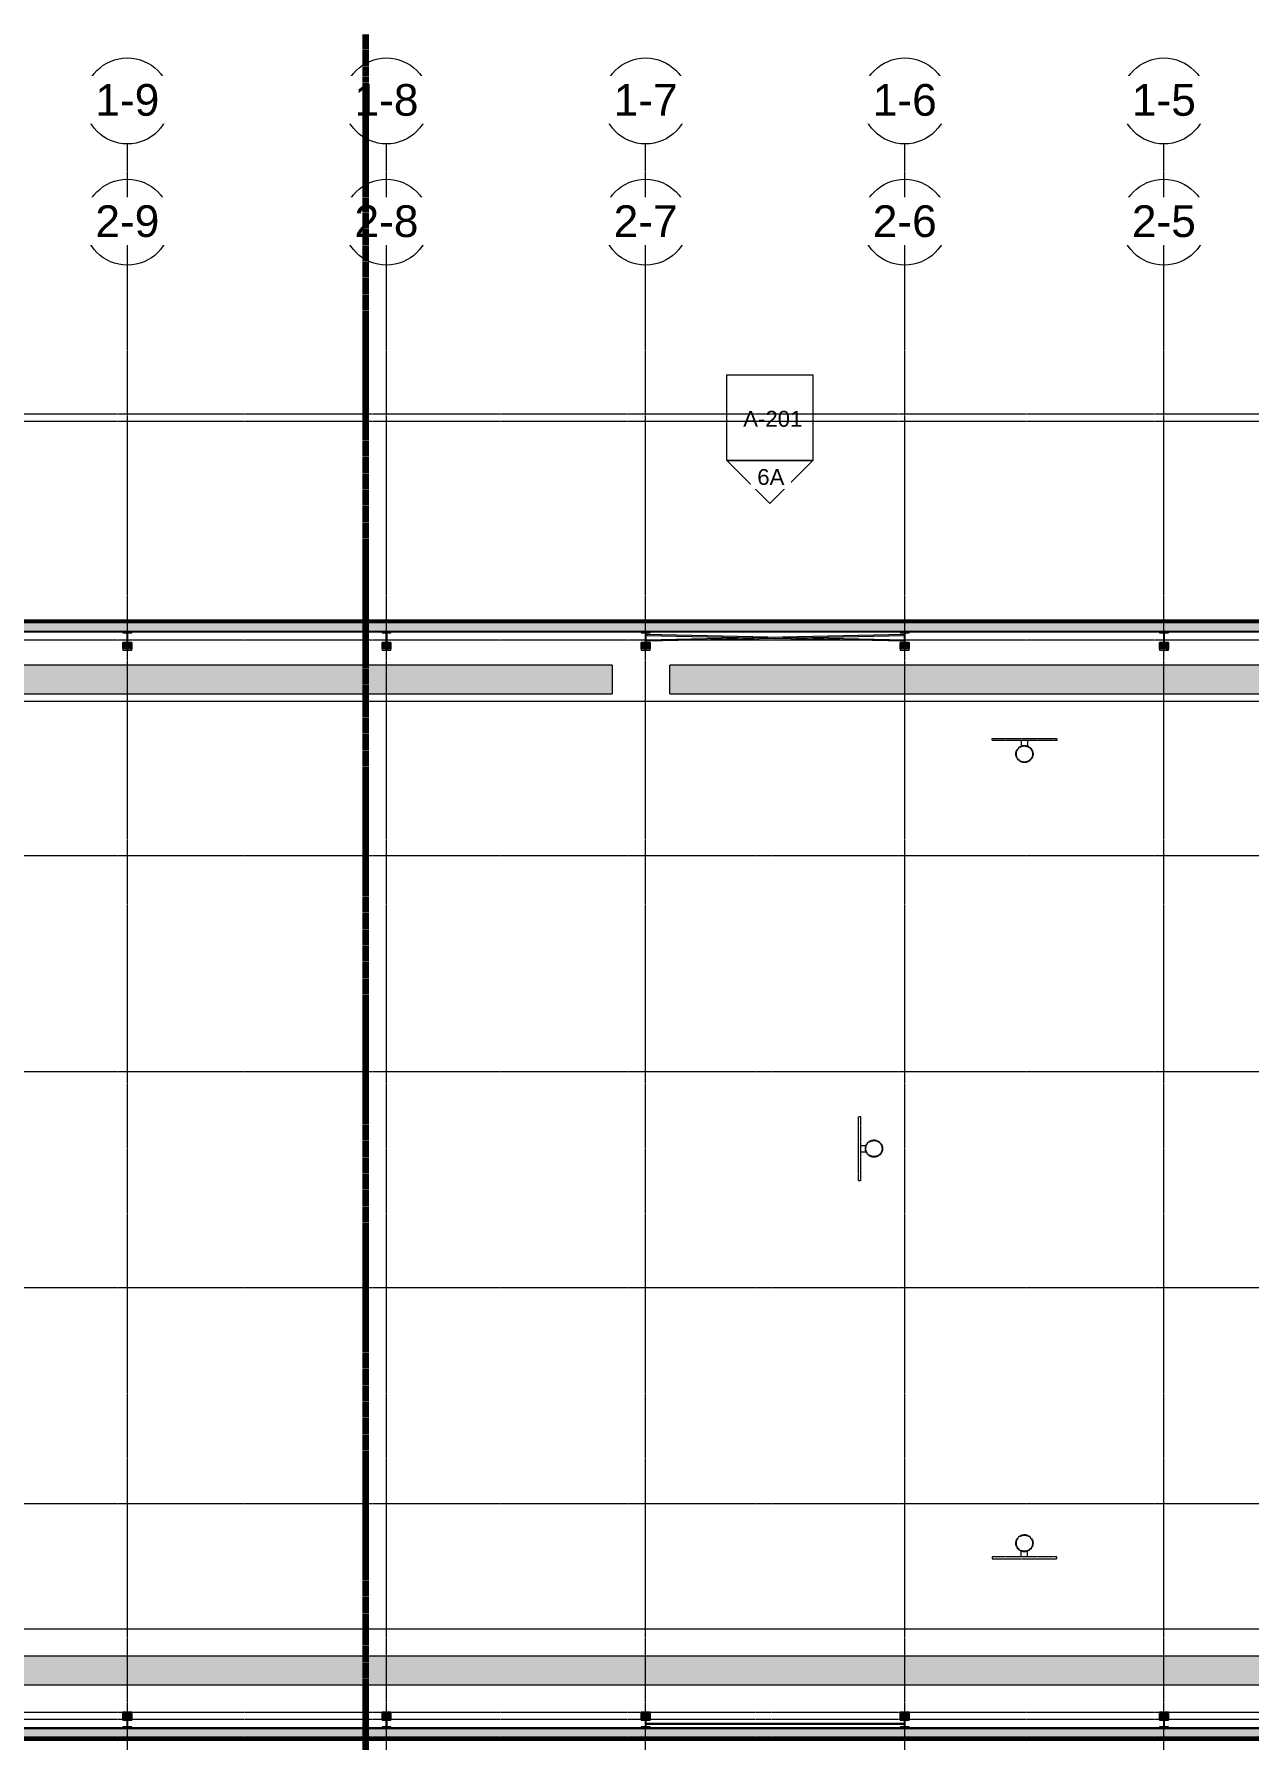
# Model space of a CAD drawing. Header units: inches. Extents: x 21290 to 29226, y -23522 to -20467.
# Drawn here: x 23850 to 25207, y -22373 to -20467 of the extents above; entities that cross this region are included whole.
import ezdxf

# ---------------------------------------------------------------- set-up
doc = ezdxf.new("R2010")
doc.units = ezdxf.units.IN
doc.header["$MEASUREMENT"] = 0
doc.linetypes.add('Dash', pattern=[0.25, 0.125, -0.125])
doc.linetypes.add('Grid Line 1_2_', pattern=[0.875, 0.5, -0.125, 0.125, -0.125])
for name, color, linetype, lineweight in [('A-ANNO-MATC', 214, 'Dash', 140), ('A-WALL', 113, 'Continuous', 9), ('A-WALL-PATT', 111, 'Continuous', 25), ('G-ANNO-SYMB', 111, 'Continuous', 9), ('M-HVAC-DUCT', 70, 'Continuous', 9), ('Q-SPCQ', 91, 'Continuous', 9), ('Q-SPCQ-HDLN', 91, 'Dash', 9), ('S-BEAM', 12, 'Continuous', 9), ('S-GRID', 1, 'Continuous', 9), ('S-GRID-IDEN', 1, 'Continuous', 9)]:
    doc.layers.add(name, color=color, linetype=linetype, lineweight=lineweight)
doc.styles.add('Arial', font='arial.ttf', dxfattribs={"height": 35.407186})
doc.styles.add('Arial_1', font='arial.ttf', dxfattribs={"height": 17.703593})
pattern_1 = [(225, (25112.39, -22360.053), (19.00703, -19.00703), []), (225, (25112.39, -22388.853), (19.00703, -19.00703), [])]
pattern_2 = [(225, (24822.89, -22360.053), (19.00703, -19.00703), []), (225, (24822.89, -22388.853), (19.00703, -19.00703), [])]
pattern_3 = [(225, (24533.39, -22360.053), (19.00703, -19.00703), []), (225, (24533.39, -22388.853), (19.00703, -19.00703), [])]
pattern_4 = [(225, (24243.89, -22360.053), (19.00703, -19.00703), []), (225, (24243.89, -22388.853), (19.00703, -19.00703), [])]
pattern_5 = [(225, (23954.39, -22360.053), (19.00703, -19.00703), []), (225, (23954.39, -22388.853), (19.00703, -19.00703), [])]

# ---------------------------------------------------------------- blocks, each defined once
blk = doc.blocks.new('Basketball_Backstop-Performance_Sports_Systems-3103-Ceiling_Hung - 27_-0_ to 27_-11 7_8_-652462-Roof Low')
at = {"layer": 'Q-SPCQ-HDLN'}
for p, q in [((-36, 0), (-36, 2.2)), ((-36, 2.2), (36, 2.2)), ((36, 2.2), (36, 0)), ((36, 0), (-36, 0)), ((-3.5, 0), (-3.5, -6.2)), ((3.5, 0), (3.5, -6.2))]:
    blk.add_line(p, q, dxfattribs=at)
for radius in [9.63, 9]:
    blk.add_circle((0, -15.1), radius, dxfattribs=at)
blk = doc.blocks.new('Basketball_Backstop-Performance_Sports_Systems-3103-Ceiling_Hung - 27_-0_ to 27_-11 7_8_-706978-Roof Low')
at = {"layer": 'Q-SPCQ-HDLN'}
for p, q in [((36, 0), (-36, 0)), ((-36, 0), (-36, -2.2)), ((-3.5, 0), (-3.5, 6.2)), ((3.5, 0), (3.5, 6.2)), ((36, -2.2), (36, 0)), ((-36, -2.2), (36, -2.2))]:
    blk.add_line(p, q, dxfattribs=at)
for radius in [9.62, 9]:
    blk.add_circle((0, 15.1), radius, dxfattribs=at)
blk = doc.blocks.new('columns and girder2 - one-V3-Roof Low')
at = {"layer": 'S-BEAM'}
h = blk.add_hatch(dxfattribs=at)
h.set_pattern_fill('FP_9', color=256, style=0, pattern_type=2)
h.set_pattern_definition(pattern_1)
h.paths.add_polyline_path([(0, -1.3), (-5, -1.3), (-5, -2), (5, -2), (5, -1.3)], flags=0)
h.paths.add_polyline_path([(5, -17), (-5, -17), (-5, -18.5), (5, -18.5)], flags=0)
h.paths.add_polyline_path([(-5, -1204.9), (-5, -1206.4), (5, -1206.4), (5, -1204.9)], flags=0)
h.paths.add_polyline_path([(-5, -1224.3), (-5, -1225.8), (5, -1225.8), (5, -1224.3)], flags=0)
h = blk.add_hatch(color=256, dxfattribs=at)
h.paths.add_polyline_path([(5, -9.2), (0.6, -9.2), (0.6, -17), (5, -17)], flags=0)
h.paths.add_polyline_path([(-5, -9.2), (-5, -17), (-0.6, -17), (-0.6, -9.2)], flags=0)
h = blk.add_hatch(dxfattribs=at)
h.set_pattern_fill('FP_9', color=256, style=0, pattern_type=2)
h.set_pattern_definition(pattern_1)
h.paths.add_polyline_path([(-0.6, -2), (-0.6, -17), (0.6, -17), (0.6, -2)], flags=0)
h.paths.add_polyline_path([(-0.6, -1206.4), (-0.6, -1224.3), (0.6, -1224.3), (0.6, -1206.4)], flags=0)
h = blk.add_hatch(color=256, dxfattribs=at)
h.paths.add_polyline_path([(0.6, -1206.4), (0.6, -1213.3), (5, -1213.3), (5, -1206.4)], flags=0)
h.paths.add_polyline_path([(-5, -1206.4), (-5, -1213.3), (-0.6, -1213.3), (-0.6, -1206.4)], flags=0)
at = {"layer": 'S-BEAM', "lineweight": 15}
for p, q in [((-5, -1.3), (-5, -2)), ((-5, -2), (5, -2)), ((5, -17), (-5, -17)), ((-5, -17), (-5, -18.5)), ((-5, -18.5), (5, -18.5)), ((0.6, -2), (-0.6, -2)), ((-0.6, -2), (-0.6, -17)), ((-0.6, -17), (0.6, -17)), ((0.6, -17), (0.6, -2)), ((5, -2), (5, -1.3)), ((5, -18.5), (5, -17)), ((5, -1204.9), (-5, -1204.9)), ((-5, -1204.9), (-5, -1206.4)), ((-5, -1206.4), (5, -1206.4)), ((0.6, -1206.4), (-0.6, -1206.4)), ((-0.6, -1206.4), (-0.6, -1224.3)), ((0.6, -1224.3), (0.6, -1206.4)), ((5, -1206.4), (5, -1204.9)), ((5, -1224.3), (-5, -1224.3)), ((-5, -1224.3), (-5, -1225.8)), ((-0.6, -1224.3), (0.6, -1224.3)), ((5, -1225.8), (5, -1224.3))]:
    blk.add_line(p, q, dxfattribs=at)
at = {"layer": 'S-BEAM'}
for p, q in [((-5, -17), (-5, -9.2)), ((-0.6, -9.2), (-5, -9.2)), ((5, -9.2), (0.6, -9.2)), ((5, -9.2), (5, -17)), ((-5, -1213.3), (-5, -1206.4)), ((-5, -1213.3), (-0.6, -1213.3)), ((0.6, -1213.3), (5, -1213.3)), ((5, -1206.4), (5, -1213.3))]:
    blk.add_line(p, q, dxfattribs=at)
blk = doc.blocks.new('columns and girder2 - one-V4-Roof Low')
at = {"layer": 'S-BEAM'}
h = blk.add_hatch(dxfattribs=at)
h.set_pattern_fill('FP_10', color=256, style=0, pattern_type=2)
h.set_pattern_definition(pattern_2)
h.paths.add_polyline_path([(5, -1.3), (-5, -1.3), (-5, -2), (5, -2)], flags=0)
h.paths.add_polyline_path([(5, -17), (-5, -17), (-5, -18.5), (5, -18.5)], flags=0)
h.paths.add_polyline_path([(-5, -1204.9), (-5, -1206.4), (5, -1206.4), (5, -1204.9), (3.1, -1204.9)], flags=0)
h.paths.add_polyline_path([(5, -1224.3), (-5, -1224.3), (-5, -1225.8), (5, -1225.8)], flags=0)
h = blk.add_hatch(color=256, dxfattribs=at)
h.paths.add_polyline_path([(-0.6, -9.2), (-5, -9.2), (-5, -17), (-0.6, -17), (-0.6, -13.7)], flags=0)
h.paths.add_polyline_path([(3.1, -9.2), (0.6, -9.2), (0.6, -17), (5, -17), (5, -9.2)], flags=0)
h = blk.add_hatch(dxfattribs=at)
h.set_pattern_fill('FP_10', color=256, style=0, pattern_type=2)
h.set_pattern_definition(pattern_2)
h.paths.add_polyline_path([(0, -5.7), (0.2, -5.6), (0, -5.7)], flags=0)
h.paths.add_polyline_path([(0.6, -2), (-0.6, -2), (-0.6, -17), (0.6, -17), (0.6, -5.7), (-0.2, -5.7), (-0.4, -5.3), (-0.2, -4.8), (0, -4.7), (0.6, -4.7), (0.6, -4)], flags=0)
h.paths.add_polyline_path([(-0.6, -1206.4), (-0.6, -1224.3), (0.6, -1224.3), (0.6, -1216.2), (-0.1, -1216.2), (-0.3, -1216.1), (-0.4, -1215.7), (-0.3, -1215.4), (0, -1215.2), (0.6, -1215.2), (0.6, -1206.4)], flags=0)
h = blk.add_hatch(color=256, dxfattribs=at)
h.paths.add_polyline_path([(3.1, -1206.4), (0.6, -1206.4), (0.6, -1213.3), (5, -1213.3), (5, -1206.4)], flags=0)
h.paths.add_polyline_path([(-5, -1206.4), (-5, -1213.3), (-0.6, -1213.3), (-0.6, -1206.4)], flags=0)
at = {"layer": 'S-BEAM', "lineweight": 15}
for p, q in [((-5, -1.3), (-5, -2)), ((-5, -2), (5, -2)), ((5, -17), (-5, -17)), ((-5, -17), (-5, -18.5)), ((-5, -18.5), (5, -18.5)), ((0.6, -2), (-0.6, -2)), ((-0.6, -2), (-0.6, -17)), ((-0.6, -17), (0.6, -17)), ((0.6, -4.7), (0.6, -2)), ((0.6, -17), (0.6, -5.7)), ((5, -2), (5, -1.3)), ((5, -18.5), (5, -17)), ((5, -1204.9), (-5, -1204.9)), ((-5, -1204.9), (-5, -1206.4)), ((-5, -1206.4), (5, -1206.4)), ((0.6, -1206.4), (-0.6, -1206.4)), ((-0.6, -1206.4), (-0.6, -1224.3)), ((0.6, -1215.2), (0.6, -1206.4)), ((0.6, -1224.3), (0.6, -1216.2)), ((5, -1206.4), (5, -1204.9)), ((5, -1224.3), (-5, -1224.3)), ((-5, -1224.3), (-5, -1225.8)), ((-0.6, -1224.3), (0.6, -1224.3)), ((5, -1225.8), (5, -1224.3))]:
    blk.add_line(p, q, dxfattribs=at)
at = {"layer": 'S-BEAM'}
for p, q in [((-5, -17), (-5, -9.2)), ((-0.6, -9.2), (-5, -9.2)), ((5, -9.2), (0.6, -9.2)), ((5, -9.2), (5, -17)), ((-5, -1213.3), (-5, -1206.4)), ((-5, -1213.3), (-0.6, -1213.3)), ((0.6, -1213.3), (5, -1213.3)), ((5, -1206.4), (5, -1213.3))]:
    blk.add_line(p, q, dxfattribs=at)
blk = doc.blocks.new('columns and girder2 - one-V5-Roof Low')
at = {"layer": 'S-BEAM'}
h = blk.add_hatch(dxfattribs=at)
h.set_pattern_fill('FP_11', color=256, style=0, pattern_type=2)
h.set_pattern_definition(pattern_3)
h.paths.add_polyline_path([(0, -1.3), (-5, -1.3), (-5, -2), (5, -2), (5, -1.3)], flags=0)
h.paths.add_polyline_path([(5, -17), (-5, -17), (-5, -18.5), (5, -18.5)], flags=0)
h.paths.add_polyline_path([(5, -1204.9), (-5, -1204.9), (-5, -1206.4), (5, -1206.4)], flags=0)
h.paths.add_polyline_path([(-5, -1224.3), (-5, -1225.8), (5, -1225.8), (5, -1224.3)], flags=0)
h = blk.add_hatch(color=256, dxfattribs=at)
h.paths.add_polyline_path([(0.6, -9.2), (0.6, -17), (5, -17), (5, -9.2)], flags=0)
h.paths.add_polyline_path([(-5, -9.2), (-5, -17), (-0.6, -17), (-0.6, -9.2)], flags=0)
h = blk.add_hatch(dxfattribs=at)
h.set_pattern_fill('FP_11', color=256, style=0, pattern_type=2)
h.set_pattern_definition(pattern_3)
h.paths.add_polyline_path([(0.6, -2), (-0.6, -2), (-0.6, -4.7), (0.1, -4.8), (0.3, -4.9), (0.4, -5.3), (0.3, -5.6), (-0.1, -5.7), (-0.6, -5.7), (-0.6, -17), (0.6, -17), (0.6, -4)], flags=0)
h.paths.add_polyline_path([(-0.6, -1206.4), (-0.6, -1215.2), (-0.3, -1215.2), (0, -1215.4), (0.1, -1215.7), (0, -1216.1), (-0.4, -1216.2), (-0.6, -1216.2), (-0.6, -1224.3), (0.6, -1224.3), (0.6, -1206.4)], flags=0)
h = blk.add_hatch(color=256, dxfattribs=at)
h.paths.add_polyline_path([(0.6, -1206.4), (0.6, -1213.3), (5, -1213.3), (5, -1206.4)], flags=0)
h.paths.add_polyline_path([(-5, -1206.4), (-5, -1213.3), (-0.6, -1213.3), (-0.6, -1206.4)], flags=0)
at = {"layer": 'S-BEAM', "lineweight": 15}
for p, q in [((-5, -1.3), (-5, -2)), ((-5, -2), (5, -2)), ((5, -17), (-5, -17)), ((-5, -17), (-5, -18.5)), ((-5, -18.5), (5, -18.5)), ((0.6, -2), (-0.6, -2)), ((-0.6, -2), (-0.6, -4.7)), ((-0.6, -5.7), (-0.6, -17)), ((-0.6, -17), (0.6, -17)), ((0.6, -17), (0.6, -2)), ((5, -2), (5, -1.3)), ((5, -18.5), (5, -17)), ((5, -1204.9), (-5, -1204.9)), ((-5, -1204.9), (-5, -1206.4)), ((-5, -1206.4), (5, -1206.4)), ((0.6, -1206.4), (-0.6, -1206.4)), ((-0.6, -1206.4), (-0.6, -1215.2)), ((-0.6, -1216.2), (-0.6, -1224.3)), ((0.6, -1224.3), (0.6, -1206.4)), ((5, -1206.4), (5, -1204.9)), ((5, -1224.3), (-5, -1224.3)), ((-5, -1224.3), (-5, -1225.8)), ((-0.6, -1224.3), (0.6, -1224.3)), ((5, -1225.8), (5, -1224.3))]:
    blk.add_line(p, q, dxfattribs=at)
at = {"layer": 'S-BEAM'}
for p, q in [((-5, -17), (-5, -9.2)), ((-0.6, -9.2), (-5, -9.2)), ((5, -9.2), (0.6, -9.2)), ((5, -9.2), (5, -17)), ((-5, -1213.3), (-5, -1206.4)), ((-5, -1213.3), (-0.6, -1213.3)), ((0.6, -1213.3), (5, -1213.3)), ((5, -1206.4), (5, -1213.3))]:
    blk.add_line(p, q, dxfattribs=at)
blk = doc.blocks.new('columns and girder2 - one-V6-Roof Low')
at = {"layer": 'S-BEAM'}
h = blk.add_hatch(dxfattribs=at)
h.set_pattern_fill('FP_12', color=256, style=0, pattern_type=2)
h.set_pattern_definition(pattern_4)
h.paths.add_polyline_path([(0, -1.3), (-5, -1.3), (-5, -2), (5, -2), (5, -1.3)], flags=0)
h.paths.add_polyline_path([(5, -17), (-5, -17), (-5, -18.5), (5, -18.5)], flags=0)
h.paths.add_polyline_path([(-5, -1204.9), (-5, -1206.4), (5, -1206.4), (5, -1204.9)], flags=0)
h.paths.add_polyline_path([(-5, -1224.3), (-5, -1225.8), (5, -1225.8), (5, -1224.3)], flags=0)
h = blk.add_hatch(color=256, dxfattribs=at)
h.paths.add_polyline_path([(5, -9.2), (0.6, -9.2), (0.6, -17), (5, -17)], flags=0)
h.paths.add_polyline_path([(-5, -9.2), (-5, -17), (-0.6, -17), (-0.6, -9.2)], flags=0)
h = blk.add_hatch(dxfattribs=at)
h.set_pattern_fill('FP_12', color=256, style=0, pattern_type=2)
h.set_pattern_definition(pattern_4)
h.paths.add_polyline_path([(0.6, -2), (-0.6, -2), (-0.6, -17), (0.6, -17)], flags=0)
h.paths.add_polyline_path([(0.6, -1206.4), (-0.6, -1206.4), (-0.6, -1224.3), (0.6, -1224.3)], flags=0)
h = blk.add_hatch(color=256, dxfattribs=at)
h.paths.add_polyline_path([(0.6, -1206.4), (0.6, -1213.3), (5, -1213.3), (5, -1206.4)], flags=0)
h.paths.add_polyline_path([(-5, -1206.4), (-5, -1213.3), (-0.6, -1213.3), (-0.6, -1206.4)], flags=0)
at = {"layer": 'S-BEAM', "lineweight": 15}
for p, q in [((-5, -1.3), (-5, -2)), ((-5, -2), (5, -2)), ((5, -17), (-5, -17)), ((-5, -17), (-5, -18.5)), ((-5, -18.5), (5, -18.5)), ((0.6, -2), (-0.6, -2)), ((-0.6, -2), (-0.6, -17)), ((-0.6, -17), (0.6, -17)), ((0.6, -17), (0.6, -2)), ((5, -2), (5, -1.3)), ((5, -18.5), (5, -17)), ((5, -1204.9), (-5, -1204.9)), ((-5, -1204.9), (-5, -1206.4)), ((-5, -1206.4), (5, -1206.4)), ((0.6, -1206.4), (-0.6, -1206.4)), ((-0.6, -1206.4), (-0.6, -1224.3)), ((0.6, -1224.3), (0.6, -1206.4)), ((5, -1206.4), (5, -1204.9)), ((5, -1224.3), (-5, -1224.3)), ((-5, -1224.3), (-5, -1225.8)), ((-0.6, -1224.3), (0.6, -1224.3)), ((5, -1225.8), (5, -1224.3))]:
    blk.add_line(p, q, dxfattribs=at)
at = {"layer": 'S-BEAM'}
for p, q in [((-5, -17), (-5, -9.2)), ((-0.6, -9.2), (-5, -9.2)), ((5, -9.2), (0.6, -9.2)), ((5, -9.2), (5, -17)), ((-5, -1213.3), (-5, -1206.4)), ((-5, -1213.3), (-0.6, -1213.3)), ((0.6, -1213.3), (5, -1213.3)), ((5, -1206.4), (5, -1213.3))]:
    blk.add_line(p, q, dxfattribs=at)
blk = doc.blocks.new('columns and girder2 - one-V7-Roof Low')
at = {"layer": 'S-BEAM'}
h = blk.add_hatch(dxfattribs=at)
h.set_pattern_fill('FP_13', color=256, style=0, pattern_type=2)
h.set_pattern_definition(pattern_5)
h.paths.add_polyline_path([(0, -1.3), (-5, -1.3), (-5, -2), (5, -2), (5, -1.3)], flags=0)
h.paths.add_polyline_path([(5, -17), (-5, -17), (-5, -18.5), (5, -18.5)], flags=0)
h.paths.add_polyline_path([(-5, -1204.9), (-5, -1206.4), (5, -1206.4), (5, -1204.9)], flags=0)
h.paths.add_polyline_path([(-5, -1224.3), (-5, -1225.8), (5, -1225.8), (5, -1224.3)], flags=0)
h = blk.add_hatch(color=256, dxfattribs=at)
h.paths.add_polyline_path([(5, -9.2), (0.6, -9.2), (0.6, -17), (5, -17)], flags=0)
h.paths.add_polyline_path([(-5, -9.2), (-5, -17), (-0.6, -17), (-0.6, -9.2)], flags=0)
h = blk.add_hatch(dxfattribs=at)
h.set_pattern_fill('FP_13', color=256, style=0, pattern_type=2)
h.set_pattern_definition(pattern_5)
h.paths.add_polyline_path([(0.6, -2), (-0.6, -2), (-0.6, -17), (0.6, -17)], flags=0)
h.paths.add_polyline_path([(0.6, -1206.4), (-0.6, -1206.4), (-0.6, -1224.3), (0.6, -1224.3)], flags=0)
h = blk.add_hatch(color=256, dxfattribs=at)
h.paths.add_polyline_path([(0.6, -1206.4), (0.6, -1213.3), (5, -1213.3), (5, -1206.4)], flags=0)
h.paths.add_polyline_path([(-5, -1206.4), (-5, -1213.3), (-0.6, -1213.3), (-0.6, -1206.4)], flags=0)
at = {"layer": 'S-BEAM', "lineweight": 15}
for p, q in [((-5, -1.3), (-5, -2)), ((-5, -2), (5, -2)), ((5, -17), (-5, -17)), ((-5, -17), (-5, -18.5)), ((-5, -18.5), (5, -18.5)), ((0.6, -2), (-0.6, -2)), ((-0.6, -2), (-0.6, -17)), ((-0.6, -17), (0.6, -17)), ((0.6, -17), (0.6, -2)), ((5, -2), (5, -1.3)), ((5, -18.5), (5, -17)), ((5, -1204.9), (-5, -1204.9)), ((-5, -1204.9), (-5, -1206.4)), ((-5, -1206.4), (5, -1206.4)), ((0.6, -1206.4), (-0.6, -1206.4)), ((-0.6, -1206.4), (-0.6, -1224.3)), ((0.6, -1224.3), (0.6, -1206.4)), ((5, -1206.4), (5, -1204.9)), ((5, -1224.3), (-5, -1224.3)), ((-5, -1224.3), (-5, -1225.8)), ((-0.6, -1224.3), (0.6, -1224.3)), ((5, -1225.8), (5, -1224.3))]:
    blk.add_line(p, q, dxfattribs=at)
at = {"layer": 'S-BEAM'}
for p, q in [((-5, -17), (-5, -9.2)), ((-0.6, -9.2), (-5, -9.2)), ((5, -9.2), (0.6, -9.2)), ((5, -9.2), (5, -17)), ((-5, -1213.3), (-5, -1206.4)), ((-5, -1213.3), (-0.6, -1213.3)), ((0.6, -1213.3), (5, -1213.3)), ((5, -1206.4), (5, -1213.3))]:
    blk.add_line(p, q, dxfattribs=at)
blk = doc.blocks.new('Girt_Z - 10_D-1472864-Roof Low')
at = {"layer": 'S-BEAM'}
blk.add_hatch(color=256, dxfattribs=at).paths.add_polyline_path([(26270.9, -22360.1), (26270.9, -22359.6), (22791.4, -22359.6), (22791.4, -22360.1), (26268.2, -22360.1)], flags=0)
for p, q in [((26270.9, -22360.1), (22791.4, -22360.1)), ((26270.9, -22360.2), (22791.4, -22360.2)), ((26263.4, -22359.6), (22799.4, -22359.6))]:
    blk.add_line(p, q, dxfattribs=at)
blk = doc.blocks.new('Round Bar - 1_-1257056-Roof Low')
at = {"layer": 'S-BEAM'}
for points in [[(24533.4, -22355.3), (24533.7, -22355.2), (24533.8, -22354.8), (24533.7, -22354.5), (24533.4, -22354.3), (24533.1, -22354.5), (24533, -22354.8), (24533.1, -22355.2)], [(24626.8, -22355.3), (24678.1, -22355.3), (24678.1, -22355), (24678.1, -22354.3), (24533.5, -22354.4), (24533.7, -22354.6), (24533.7, -22354.9), (24533.6, -22355.2), (24533.5, -22355.3), (24609.2, -22355.3)]]:
    blk.add_hatch(color=256, dxfattribs=at).paths.add_polyline_path(points, flags=0)
for p, q in [((24678.6, -22354.3), (24533.4, -22354.3)), ((24533.4, -22355.3), (24678.6, -22355.3))]:
    blk.add_line(p, q, dxfattribs=at)
for start_param, end_param in [(0, 3.141593), (3.141593, 6.283185)]:
    blk.add_ellipse((24533.4, -22354.8), major_axis=(0, 0.5), ratio=0.73532, start_param=start_param, end_param=end_param, dxfattribs=at)
blk = doc.blocks.new('Round Bar - 1_-1257174-Roof Low')
at = {"layer": 'S-BEAM'}
for points in [[(24802.2, -22355.3), (24822.7, -22355.3), (24822.5, -22354.9), (24822.6, -22354.5), (24822.9, -22354.3), (24678.1, -22354.4), (24678.1, -22354.6), (24678.1, -22355.3), (24678.2, -22355.3), (24784.7, -22355.3)], [(24822.9, -22355.3), (24823, -22355.3), (24823.2, -22355.1), (24823.2, -22354.7), (24823, -22354.4), (24822.9, -22354.3), (24822.6, -22354.5), (24822.5, -22354.9), (24822.6, -22355.1)]]:
    blk.add_hatch(color=256, dxfattribs=at).paths.add_polyline_path(points, flags=0)
for p, q in [((24822.9, -22354.3), (24677.6, -22354.3)), ((24677.7, -22355.3), (24822.9, -22355.3))]:
    blk.add_line(p, q, dxfattribs=at)
for start_param, end_param in [(0, 3.141593), (3.141593, 6.283185)]:
    blk.add_ellipse((24822.9, -22354.8), major_axis=(0, 0.5), ratio=0.73532, start_param=start_param, end_param=end_param, dxfattribs=at)
blk = doc.blocks.new('Round Bar - 1_-1262143-Roof Low')
at = {"layer": 'S-BEAM'}
blk.add_hatch(color=256, dxfattribs=at).paths.add_polyline_path([(24533.7, -21144.8), (24534, -21144.7), (24534.1, -21144.3), (24534, -21144), (24533.7, -21143.8), (24533.4, -21144), (24533.3, -21144.4), (24533.4, -21144.7)], flags=0)
h = blk.add_hatch(color=256, dxfattribs=at)
h.paths.add_polyline_path([(24533.7, -21144.8), (24678.3, -21141.8), (24678.2, -21140.8), (24533.8, -21143.9), (24534, -21144.1), (24534.1, -21144.4), (24533.9, -21144.7), (24533.8, -21144.8)], flags=0)
h.paths.add_polyline_path([(24702.2, -21141.3), (24822.3, -21138.7), (24822.3, -21137.8), (24679.9, -21140.9), (24701.9, -21141.3)], flags=0)
for p, q in [((24822.3, -21137.8), (24533.7, -21143.8)), ((24533.7, -21144.8), (24678.6, -21141.8)), ((24702.2, -21141.3), (24822.3, -21138.8))]:
    blk.add_line(p, q, dxfattribs=at)
for start_param, end_param in [(0, 3.141593), (3.141593, 6.283185)]:
    blk.add_ellipse((24533.7, -21144.3), major_axis=(-0.01, 0.5), ratio=0.802206, start_param=start_param, end_param=end_param, dxfattribs=at)
blk = doc.blocks.new('Round Bar - 1_-1262172-Roof Low')
at = {"layer": 'S-BEAM'}
h = blk.add_hatch(color=256, dxfattribs=at)
h.paths.add_polyline_path([(24822.9, -21144.8), (24822.6, -21144.6), (24822.5, -21144.2), (24822.7, -21143.9), (24822.9, -21143.8), (24678.3, -21140.9), (24678.4, -21141.8), (24819.8, -21144.8)], flags=0)
h.paths.add_polyline_path([(24654.4, -21141.3), (24676.4, -21140.8), (24534, -21137.9), (24534, -21138.8), (24653.8, -21141.3)], flags=0)
blk.add_hatch(color=256, dxfattribs=at).paths.add_polyline_path([(24822.9, -21144.8), (24823.2, -21144.7), (24823.3, -21144.4), (24823.2, -21144), (24822.9, -21143.8), (24822.6, -21144), (24822.5, -21144.3), (24822.6, -21144.7)], flags=0)
for p, q in [((24822.9, -21143.8), (24534, -21137.8)), ((24534, -21138.8), (24654.4, -21141.3)), ((24677.9, -21141.8), (24822.9, -21144.8))]:
    blk.add_line(p, q, dxfattribs=at)
for start_param, end_param in [(0, 3.141593), (3.141593, 6.283185)]:
    blk.add_ellipse((24822.9, -21144.3), major_axis=(0.01, 0.5), ratio=0.802206, start_param=start_param, end_param=end_param, dxfattribs=at)
blk = doc.blocks.new('Grid - Grid Head - Circle-14747-Roof Low')
at = {"layer": 'S-GRID-IDEN'}
blk.add_circle((0, 0), 0.25, dxfattribs=at)
blk = doc.blocks.new('Elevation - Detail Number-93309-Roof Low')
at = {"layer": 'G-ANNO-SYMB'}
for p, q in [((-0.25, -0.25), (-0.25, 0.25)), ((-0.25, 0.25), (0.25, 0.25)), ((0.25, 0.25), (0.25, -0.25)), ((0.25, -0.25), (-0.25, -0.25))]:
    blk.add_line(p, q, dxfattribs=at)
blk = doc.blocks.new('Elevation - Detail Number-93036-Roof Low')
at = {"layer": 'G-ANNO-SYMB'}
for p, q in [((0, 0.25), (-0.25, 0)), ((0.25, 0), (0, 0.25)), ((-0.25, 0), (0.25, 0))]:
    blk.add_line(p, q, dxfattribs=at)

msp = doc.modelspace()

# ---------------------------------------------------------------- hatches: boundary and pattern name
at = {"layer": 'A-WALL'}
msp.add_hatch(color=256, dxfattribs=at).paths.add_polyline_path([(24398.67525, -21123.30281), (26271.39023, -21123.30281), (26271.39023, -21121.80281), (22780.26523, -21121.80281), (22780.26523, -21123.30281), (24117.93325, -21123.30281)], flags=0)
at = {"layer": 'A-WALL', "lineweight": 5}
h = msp.add_hatch(color=256, dxfattribs=at)
h.paths.add_polyline_path([(26271.39023, -22372.80281), (26271.39023, -22372.60634), (22786.38923, -22372.60634), (22786.38923, -22372.80281), (26258.591, -22372.80281)], flags=0)
h.paths.add_polyline_path([(23275.70725, -22371.03154), (26271.39023, -22371.03154), (26271.3902, -22359.55281), (26270.89023, -22359.55287), (26270.89023, -22360.19771), (22791.39023, -22360.1274), (22791.39023, -22359.11922), (22794.55429, -22359.11922), (22795.09036, -22358.80281), (22791.38923, -22358.80281), (22791.38923, -22370.30281), (22786.38923, -22370.30281), (22786.38923, -22371.03154), (23135.33625, -22371.03154)], flags=0)
h.paths.add_polyline_path([(22854.59425, -22359.55287), (26263.39023, -22359.55287), (26263.39023, -22359.11922), (26266.55429, -22359.11922), (26267.09036, -22358.80281), (22795.69009, -22358.80281), (22795.73726, -22358.91671), (22796.22616, -22359.11922), (22799.39023, -22359.11922), (22799.39023, -22359.55281), (22819.5015, -22359.55287)], flags=0)
h.paths.add_polyline_path([(26271.3902, -22359.11922), (26271.3902, -22358.80281), (26267.69009, -22358.80281), (26267.73726, -22358.91671), (26268.22616, -22359.11922), (26270.89023, -22359.11922)], flags=0)
msp.add_hatch(color=256, dxfattribs=at).paths.add_polyline_path([(26271.39023, -22372.60634), (26271.39023, -22371.03154), (22786.38923, -22371.03154), (22786.38923, -22372.60634), (26258.591, -22372.60634)], flags=0)
at = {"layer": 'A-WALL-PATT', "lineweight": 9}
h = msp.add_hatch(dxfattribs=at)
h.set_pattern_fill('FP_4', color=256, style=0, pattern_type=2)
h.set_pattern_definition([(0, (0, 0), (0, 24), []), (90, (0, 0), (-24, 1e-15), [])])
h.paths.add_polyline_path([(24398.67525, -21124.30281), (26271.39023, -21124.30281), (26271.39023, -21123.30281), (22780.26523, -21123.30281), (22780.26523, -21124.30281), (24117.93325, -21124.30281)], flags=0)
h = msp.add_hatch(dxfattribs=at)
h.set_pattern_fill('FP_5', color=256, style=0, pattern_type=2)
h.set_pattern_definition([(161.57, (0.96, 0.96), (-7.6802237, -0.0009796), [0, -54.643, 6.067, 0]), (18.43, (-0.96, 0.96), (-7.6802237, 0.0009796), [0, -54.643, 6.067, 0]), (108.43, (0.96, 0.96), (3.8382953, -19.20136532), [18.211, -42.499]), (71.57, (-0.96, 0.96), (3.8382953, 19.20136532), [18.211, -42.499])])
h.paths.add_polyline_path([(24398.67525, -21134.30281), (26271.39023, -21134.30281), (26271.39023, -21124.30281), (22780.26523, -21124.30281), (22780.26523, -21134.30281), (24117.93325, -21134.30281)], flags=0)
at = {"layer": 'A-WALL-PATT', "lineweight": 9, "transparency": 33554649}
msp.add_hatch(color=256, dxfattribs=at).paths.add_polyline_path([(24574.139, -22372.60634), (26272.57773, -22372.60634), (26272.57773, -22371.03154), (22778.95173, -22371.03154), (22778.95173, -22372.60634), (24539.04625, -22372.60634)], flags=0)
at = {"layer": 'M-HVAC-DUCT', "lineweight": 5}
for points in [[(24495.89023, -21187.92781), (24495.89023, -21171.92781), (22859.89023, -21171.92781), (22859.89023, -21187.92781), (24398.67525, -21187.92781)], [(24560.54379, -21187.92781), (25926.54379, -21187.92781), (25926.54379, -21171.92781), (24560.54379, -21171.92781), (24560.54379, -21185.14944)], [(24495.89023, -21203.92781), (24495.89023, -21187.92781), (22859.89023, -21187.92781), (22859.89023, -21203.92781), (24398.67525, -21203.92781)], [(24679.41725, -21203.92781), (25926.54379, -21203.90019), (25926.54379, -21187.92781), (24560.54379, -21187.92781), (24560.54379, -21203.92781)], [(25734.28059, -22295.05281), (25734.28059, -22279.05281), (22905.99336, -22279.05281), (22905.99336, -22295.05281), (25732.19975, -22295.05281)], [(23135.33625, -22311.05281), (25734.28059, -22311.05281), (25734.28059, -22295.05281), (22905.99336, -22295.05281), (22905.99336, -22311.05281), (22994.96525, -22311.05281)]]:
    msp.add_hatch(color=256, dxfattribs=at).paths.add_polyline_path(points, flags=0)

# ---------------------------------------------------------------- linework, layer by layer
at = {"layer": 'A-WALL', "lineweight": 25}
for p, q in [((26283.89023, -21121.80281), (22778.88923, -21121.80281)), ((22780.26523, -21134.30281), (26271.39023, -21134.30281)), ((26272.57773, -22371.03154), (22778.95173, -22371.03154)), ((22778.95173, -22372.60634), (26272.57773, -22372.60634))]:
    msp.add_line(p, q, dxfattribs=at)
at = {"layer": 'A-WALL'}
for p, q in [((22780.26523, -21123.30281), (26271.39023, -21123.30281)), ((22780.26523, -21124.30281), (26271.39023, -21124.30281)), ((22795.69009, -22358.80281), (26267.09036, -22358.80281))]:
    msp.add_line(p, q, dxfattribs=at)
at = {"layer": 'G-ANNO-SYMB'}
for p, q in [((26555.82365, -21212.52261), (22772.63634, -21212.52261)), ((26513.61515, -22248.83309), (21679.2435, -22248.83309))]:
    msp.add_line(p, q, dxfattribs=at)
at = {"layer": 'M-HVAC-DUCT'}
for p, q in [((24495.89023, -21171.92781), (22859.89023, -21171.92781)), ((24495.89023, -21171.92781), (24495.89023, -21203.92781)), ((25926.54379, -21171.92781), (24560.54379, -21171.92781)), ((24560.54379, -21203.92781), (24560.54379, -21171.92781)), ((22859.89023, -21203.92781), (24495.89023, -21203.92781)), ((24560.54379, -21203.92781), (25926.54379, -21203.92781)), ((25734.28059, -22279.05281), (22905.99336, -22279.05281)), ((22905.99336, -22311.05281), (25734.28059, -22311.05281))]:
    msp.add_line(p, q, dxfattribs=at)
at = {"layer": 'S-GRID', "linetype": 'Grid Line 1_2_'}
for p, q in [((23954.39023, -23275.7461), (23954.39023, -20589.47733)), ((24243.89023, -23275.7461), (24243.89023, -20589.47733)), ((24533.39023, -23275.7461), (24533.39023, -20589.47733)), ((24822.89023, -23275.7461), (24822.89023, -20589.47733)), ((25112.39023, -23275.7461), (25112.39023, -20589.47733)), ((23954.39023, -23275.7461), (23954.39023, -20724.9518)), ((24243.89023, -23275.7461), (24243.89023, -20724.9518)), ((24533.39023, -23275.7461), (24533.39023, -20724.9518)), ((24822.89023, -23275.7461), (24822.89023, -20724.9518)), ((25112.39023, -23275.7461), (25112.39023, -20724.9518)), ((26557.32365, -21124.30281), (21423.73698, -21124.30281)), ((26557.32365, -21134.30281), (21423.73698, -21134.30281)), ((26557.32365, -21143.80281), (21423.73698, -21143.80281)), ((26557.32365, -21385.05281), (21423.73698, -21385.05281)), ((26557.32365, -21385.05281), (21423.73698, -21385.05281)), ((26557.32365, -21626.30281), (21423.73698, -21626.30281)), ((26557.32365, -21626.30281), (21423.73698, -21626.30281)), ((26557.32365, -21867.55281), (21423.73698, -21867.55281)), ((26557.32365, -21867.55281), (21423.73698, -21867.55281)), ((26557.32365, -22108.80281), (21423.73698, -22108.80281)), ((26557.32365, -22108.80281), (21423.73698, -22108.80281)), ((26557.32365, -22350.05281), (21423.73698, -22350.05281)), ((26557.32365, -22342.05281), (21519.73698, -22342.05281)), ((26557.32365, -22359.55281), (21423.73698, -22359.55281)), ((26557.32365, -22359.55281), (21423.73698, -22359.55281)), ((26557.32365, -22369.55281), (21423.73698, -22369.55281))]:
    msp.add_line(p, q, dxfattribs=at)

# ---------------------------------------------------------------- block references
at = {"layer": 'G-ANNO-SYMB', "xscale": 191.9999999999999, "yscale": 191.9999999999999, "zscale": 191.9999999999999}
msp.add_blockref('Elevation - Detail Number-93309-Roof Low', (24672.2257, -20895.39794), dxfattribs=at)
at = {"layer": 'G-ANNO-SYMB', "extrusion": (0, 0, -1), "xscale": 191.9999999999999, "yscale": 191.9999999999999, "zscale": 191.9999999999999, "rotation": 180}
msp.add_blockref('Elevation - Detail Number-93036-Roof Low', (-24672.2257, -20943.39794), dxfattribs=at)
at = {"layer": 'Q-SPCQ'}
for name, p in [('Basketball_Backstop-Performance_Sports_Systems-3103-Ceiling_Hung - 27_-0_ to 27_-11 7_8_-652462-Roof Low', (24956.61166, -21256.05281)), ('Basketball_Backstop-Performance_Sports_Systems-3103-Ceiling_Hung - 27_-0_ to 27_-11 7_8_-706978-Roof Low', (24956.61166, -22168.05281))]:
    msp.add_blockref(name, p, dxfattribs=at)
at = {"layer": 'Q-SPCQ', "rotation": 90.00000000009707}
msp.add_blockref('Basketball_Backstop-Performance_Sports_Systems-3103-Ceiling_Hung - 27_-0_ to 27_-11 7_8_-652462-Roof Low', (24773.39023, -21712.05281), dxfattribs=at)
at = {"layer": 'S-BEAM', "rotation": 180}
for name, p in [('columns and girder2 - one-V7-Roof Low', (23954.39023, -22360.05281)), ('columns and girder2 - one-V6-Roof Low', (24243.89023, -22360.05281)), ('columns and girder2 - one-V5-Roof Low', (24533.39023, -22360.05281)), ('columns and girder2 - one-V4-Roof Low', (24822.89023, -22360.05281)), ('columns and girder2 - one-V3-Roof Low', (25112.39023, -22360.05281))]:
    msp.add_blockref(name, p, dxfattribs=at)
at = {"layer": 'S-BEAM'}
for name in ['Round Bar - 1_-1262143-Roof Low', 'Round Bar - 1_-1262172-Roof Low', 'Round Bar - 1_-1257056-Roof Low', 'Round Bar - 1_-1257174-Roof Low', 'Girt_Z - 10_D-1472864-Roof Low']:
    msp.add_blockref(name, (0, 0), dxfattribs=at)
at = {"layer": 'S-GRID-IDEN', "xscale": 191.9999999999999, "yscale": 191.9999999999999, "zscale": 191.9999999999999}
for p in [(23954.39023, -20541.47733), (24243.89023, -20541.47733), (24533.39023, -20541.47733), (24822.89023, -20541.47733), (25112.39023, -20541.47733), (23954.39023, -20676.9518), (24243.89023, -20676.9518), (24533.39023, -20676.9518), (24822.89023, -20676.9518), (25112.39023, -20676.9518)]:
    msp.add_blockref('Grid - Grid Head - Circle-14747-Roof Low', p, dxfattribs=at)

# ---------------------------------------------------------------- next in the draw order: texts
at = {"layer": 'G-ANNO-SYMB', "char_height": 17.703593, "attachment_point": 2, "line_spacing_factor": 0.938532, "style": 'Arial_1', "bg_fill": 3, "box_fill_scale": 1.25, "bg_fill_color": 0, "bg_fill_transparency": 0}
for s, insert, width in [('A-201', (24675.42084, -20887.77107), 78.624), ('6A', (24673.26168, -20952.77506), 36.072)]:
    msp.add_mtext(s, dxfattribs=dict(at, insert=insert, width=width))
at = {"layer": 'S-GRID-IDEN', "char_height": 35.407186, "width": 85.104, "attachment_point": 2, "line_spacing_factor": 0.938532, "style": 'Arial', "bg_fill": 3, "box_fill_scale": 1.25, "bg_fill_color": 0, "bg_fill_transparency": 0}
for s, insert in [('1-9', (23954.381, -20522.60359)), ('1-8', (24243.881, -20522.60359)), ('1-7', (24533.381, -20522.60359)), ('1-6', (24822.881, -20522.60359)), ('1-5', (25112.381, -20522.60359)), ('2-9', (23954.381, -20658.07806)), ('2-8', (24243.881, -20658.07806)), ('2-7', (24533.381, -20658.07806)), ('2-6', (24822.881, -20658.07806)), ('2-5', (25112.381, -20658.07806))]:
    msp.add_mtext(s, dxfattribs=dict(at, insert=insert))

# ---------------------------------------------------------------- next in the draw order: linework, layer by layer
at = {"layer": 'A-ANNO-MATC', "color": 163}
msp.add_line((24220.4473, -20466.80665), (24220.4473, -23225.8711), dxfattribs=at)
at = {"layer": 'S-GRID', "linetype": 'Grid Line 1_2_'}
for p, q in [((26557.32365, -20891.55281), (21423.73698, -20891.55281)), ((26557.32365, -20899.55281), (21423.73698, -20899.55281))]:
    msp.add_line(p, q, dxfattribs=at)

doc.saveas('drawing.dxf')
